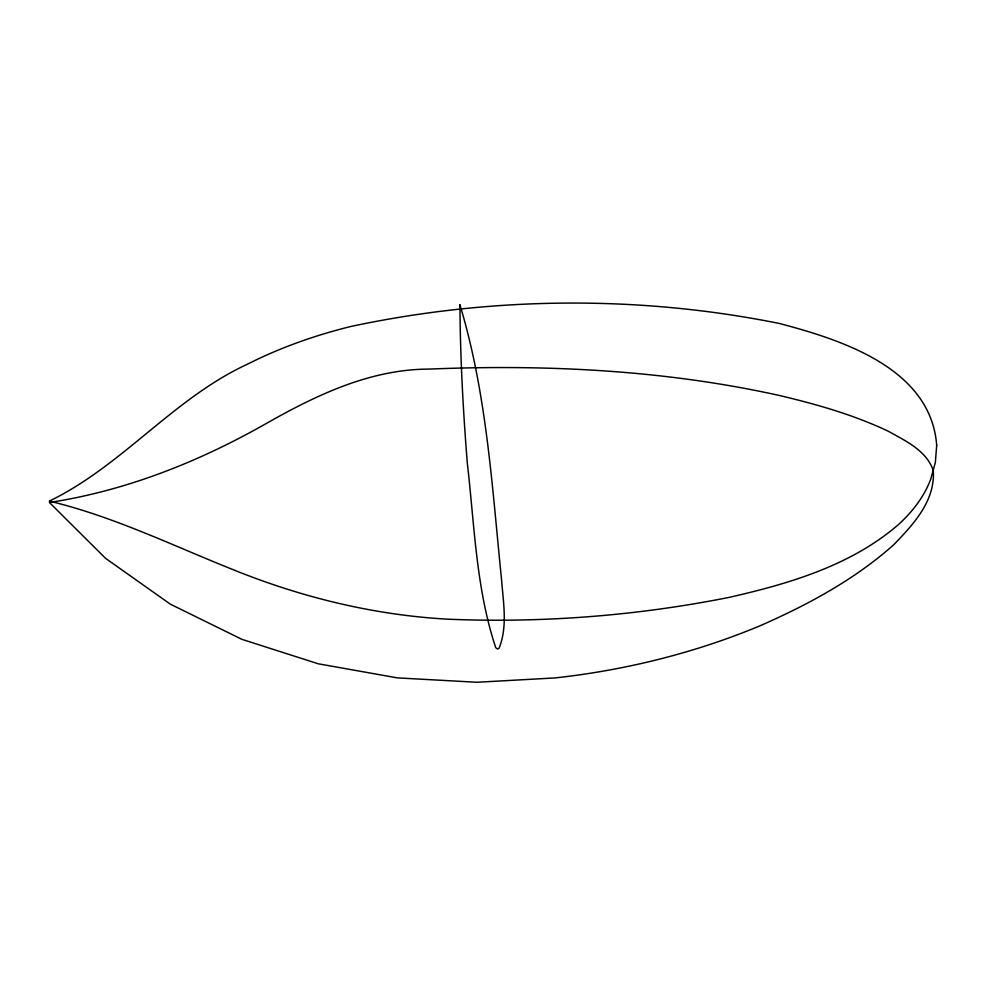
<?xml version="1.0" encoding="UTF-8"?>
<svg xmlns="http://www.w3.org/2000/svg" width="986" height="986" viewBox="0 0 986 986"><rect width="100%" height="100%" fill="white"/><g stroke="black" fill="none" stroke-linecap="round" stroke-linejoin="round"><path stroke-width="1.48" d="M459.932 304.871C460.24 357.548 463.1 410.201 467.265 462.705C474.476 524.416 475.967 588.506 495.761 647.716L497.56 649.034L499.089 648.184C507.741 626.689 503.316 602.742 501.627 580.409C492.174 488.107 486.899 394.117 459.932 304.871M936.7 445.315L935.357 462.385L930.735 479.184A185.257 118.012 -6.2 0 1 898.739 524.305C851.411 565.397 789.441 583.638 729.504 597.306C636.968 615.782 542.066 623.14 447.792 619.183C373.201 615.042 299.892 596.974 230.86 568.749C170.923 544.74 112.392 516.159 49.3 501.122C122.239 465.873 173.524 398.307 247.412 364.216A400.476 241.077 0.9 0 1 350.338 326.588C490.831 296.515 638.509 295.048 779.421 323.482C842.056 339.997 930.821 368.345 936.7 445.315M933.286 470.532C935.394 500.974 913.246 524.564 893.587 544.888C854.369 579.743 807.916 604.751 760.132 625.753A531.553 364.031 -6 0 1 554.945 677.937L477.002 682.263L397.407 677.887L318.293 663.8L241.866 639.322L170.307 604.147L105.588 558.359L49.423 502.49C126.196 490.708 199.172 461.67 266.442 423.401C316.346 395.066 370.329 369.232 428.984 369.097C546.232 364.29 664.626 370.046 779.445 395.485C816.642 404.297 853.654 414.823 888.287 431.239C905.493 440.853 926.47 450.503 933.286 470.532"/></g></svg>
